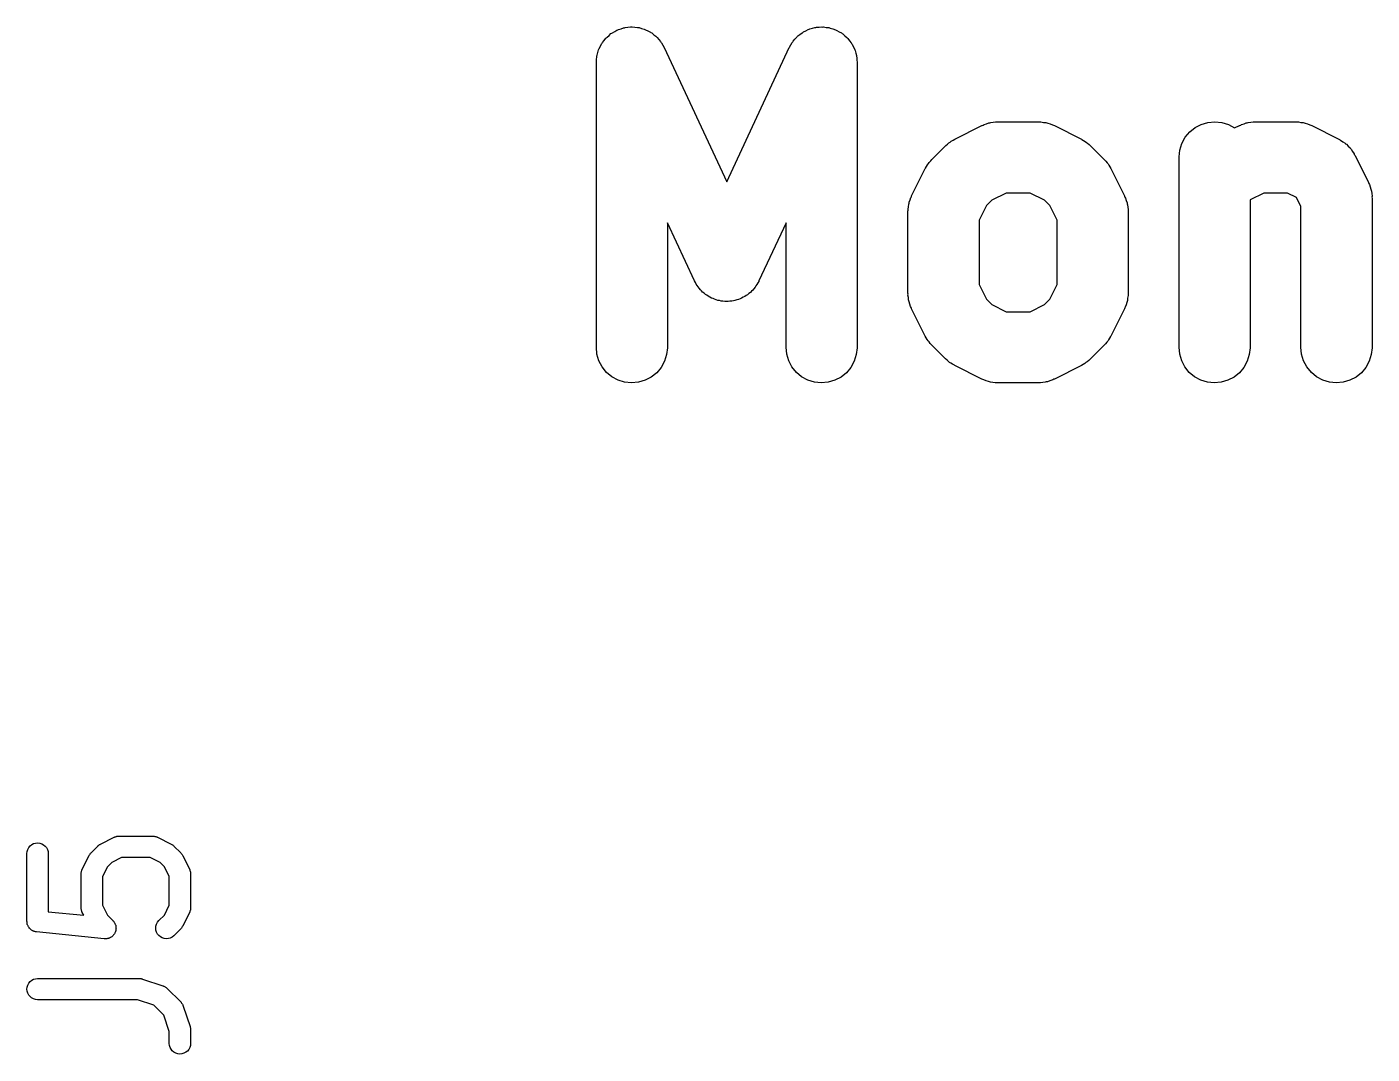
# Model space of a CAD drawing. Extents: x 74.5 to 148.7, y -138.1 to -71.3.
# Drawn here: x 121.53 to 130.98, y -82.07 to -74.85 of the extents above; entities that cross this region are included whole.
import ezdxf

# ---------------------------------------------------------------- set-up
doc = ezdxf.new("R2010")
doc.units = 0
doc.header["$MEASUREMENT"] = 0
doc.layers.add('BLACK', color=7, linetype='CONTINUOUS')

msp = doc.modelspace()

# ---------------------------------------------------------------- linework, layer by layer
at = {"layer": 'BLACK', "linetype": 'CONTINUOUS'}
for p, q in [((125.674, -74.8775), (125.68, -74.8756)), ((125.68, -74.8756), (125.685, -74.873)), ((125.685, -74.873), (125.703, -74.8677)), ((125.703, -74.8677), (125.721, -74.8616)), ((125.721, -74.8616), (125.726, -74.8608)), ((125.726, -74.8608), (125.732, -74.8592)), ((125.732, -74.8592), (125.75, -74.8575)), ((125.75, -74.8575), (125.769, -74.8549)), ((125.769, -74.8549), (125.775, -74.8553)), ((125.775, -74.8553), (125.78, -74.8548)), ((125.78, -74.8548), (125.799, -74.8567)), ((125.799, -74.8567), (125.818, -74.8578)), ((125.818, -74.8578), (125.823, -74.8593)), ((125.823, -74.8593), (125.829, -74.8599)), ((125.829, -74.8599), (125.847, -74.8654)), ((125.847, -74.8654), (125.865, -74.8701)), ((125.865, -74.8701), (125.87, -74.8726)), ((125.87, -74.8726), (125.875, -74.8743)), ((125.875, -74.8743), (125.892, -74.8832)), ((127.002, -74.8816), (127.018, -74.873)), ((127.018, -74.873), (127.024, -74.8713)), ((127.024, -74.8713), (127.029, -74.8689)), ((127.029, -74.8689), (127.047, -74.8645)), ((127.047, -74.8645), (127.065, -74.8592)), ((127.065, -74.8592), (127.071, -74.8587)), ((127.071, -74.8587), (127.076, -74.8573)), ((127.076, -74.8573), (127.095, -74.8565)), ((127.095, -74.8565), (127.114, -74.8548)), ((127.114, -74.8548), (127.119, -74.8554)), ((127.119, -74.8554), (127.125, -74.8551)), ((127.125, -74.8551), (127.144, -74.8579)), ((127.144, -74.8579), (127.162, -74.8599)), ((127.162, -74.8599), (127.168, -74.8616)), ((127.168, -74.8616), (127.173, -74.8624)), ((127.173, -74.8624), (127.191, -74.8688)), ((127.191, -74.8688), (127.209, -74.8743)), ((127.209, -74.8743), (127.214, -74.877)), ((125.566, -74.9731), (125.57, -74.9685)), ((125.57, -74.9685), (125.572, -74.9635)), ((125.572, -74.9635), (125.584, -74.9492)), ((125.584, -74.9492), (125.596, -74.9343)), ((125.596, -74.9343), (125.6, -74.9305)), ((125.6, -74.9305), (125.604, -74.9261)), ((125.604, -74.9261), (125.618, -74.9144)), ((125.618, -74.9144), (125.632, -74.902)), ((125.632, -74.902), (125.637, -74.8992)), ((125.637, -74.8992), (125.642, -74.8956)), ((125.642, -74.8956), (125.658, -74.8869)), ((125.658, -74.8869), (125.674, -74.8775)), ((125.892, -74.8832), (125.909, -74.8913)), ((125.909, -74.8913), (125.913, -74.8948)), ((125.913, -74.8948), (125.918, -74.8975)), ((125.918, -74.8975), (125.933, -74.9094)), ((125.933, -74.9094), (125.948, -74.9207)), ((125.948, -74.9207), (125.952, -74.925)), ((125.952, -74.925), (125.956, -74.9286)), ((125.956, -74.9286), (125.968, -74.9431)), ((125.968, -74.9431), (125.98, -74.957)), ((125.98, -74.957), (125.983, -74.962)), ((125.983, -74.962), (125.987, -74.9664)), ((125.987, -74.9664), (125.996, -74.9829)), ((126.897, -74.9799), (126.906, -74.9635)), ((126.906, -74.9635), (126.909, -74.9591)), ((126.909, -74.9591), (126.912, -74.9542)), ((126.912, -74.9542), (126.925, -74.9405)), ((126.925, -74.9405), (126.937, -74.9261)), ((126.937, -74.9261), (126.941, -74.9226)), ((126.941, -74.9226), (126.945, -74.9183)), ((126.945, -74.9183), (126.96, -74.9073)), ((126.96, -74.9073), (126.975, -74.8956)), ((126.975, -74.8956), (126.98, -74.8929)), ((126.98, -74.8929), (126.985, -74.8895)), ((126.985, -74.8895), (127.002, -74.8816)), ((127.214, -74.877), (127.219, -74.879)), ((127.219, -74.879), (127.235, -74.8886)), ((127.235, -74.8886), (127.252, -74.8975)), ((127.252, -74.8975), (127.256, -74.9011)), ((127.256, -74.9011), (127.261, -74.9041)), ((127.261, -74.9041), (127.275, -74.9167)), ((127.275, -74.9167), (127.289, -74.9286)), ((127.289, -74.9286), (127.293, -74.933)), ((127.293, -74.933), (127.297, -74.9369)), ((127.297, -74.9369), (127.308, -74.9519)), ((127.308, -74.9519), (127.32, -74.9664)), ((127.32, -74.9664), (127.323, -74.9715)), ((125.531, -75.0827), (125.532, -75.064)), ((125.532, -75.064), (125.533, -75.0585)), ((125.533, -75.0585), (125.534, -75.0528)), ((125.534, -75.0528), (125.54, -75.0349)), ((125.54, -75.0349), (125.545, -75.0169)), ((125.545, -75.0169), (125.547, -75.0117)), ((125.547, -75.0117), (125.549, -75.0063)), ((125.549, -75.0063), (125.558, -74.9899)), ((125.558, -74.9899), (125.566, -74.9731)), ((125.996, -74.9829), (126.005, -74.999)), ((126.005, -74.999), (126.445, -75.9422)), ((126.445, -75.9422), (126.885, -74.999)), ((126.885, -74.999), (126.887, -74.9959)), ((126.887, -74.9959), (126.897, -74.9799)), ((127.323, -74.9715), (127.326, -74.9761)), ((127.326, -74.9761), (127.334, -74.993)), ((127.334, -74.993), (127.343, -75.0095)), ((127.343, -75.0095), (127.345, -75.015)), ((127.345, -75.015), (127.347, -75.0201)), ((127.347, -75.0201), (127.352, -75.0383)), ((127.352, -75.0383), (127.357, -75.0562)), ((127.357, -75.0562), (127.358, -75.0619)), ((127.358, -75.0619), (127.359, -75.0674)), ((125.529, -75.1013), (125.531, -75.0827)), ((125.529, -75.1048), (125.529, -75.1013)), ((125.529, -77.1048), (125.529, -75.1048)), ((127.359, -75.0674), (127.36, -75.0861)), ((127.36, -75.0861), (127.362, -75.1048)), ((127.362, -75.1048), (127.362, -77.1048)), ((128.255, -75.5403), (128.271, -75.5354)), ((128.271, -75.5354), (128.287, -75.5295)), ((128.287, -75.5295), (128.294, -75.5283)), ((128.294, -75.5283), (128.301, -75.5262)), ((128.301, -75.5262), (128.318, -75.5245)), ((128.318, -75.5245), (128.335, -75.5219)), ((128.335, -75.5219), (128.343, -75.5221)), ((128.343, -75.5221), (128.35, -75.5214)), ((128.35, -75.5214), (128.636, -75.5214)), ((128.636, -75.5214), (128.639, -75.5215)), ((128.639, -75.5215), (128.647, -75.5223)), ((128.647, -75.5223), (128.654, -75.5221)), ((128.654, -75.5221), (128.671, -75.525)), ((128.671, -75.525), (128.688, -75.5269)), ((128.688, -75.5269), (128.695, -75.5291)), ((128.695, -75.5291), (128.702, -75.5304)), ((128.702, -75.5304), (128.718, -75.5365)), ((128.718, -75.5365), (128.734, -75.5416)), ((129.78, -75.5396), (129.827, -75.5259)), ((129.827, -75.5259), (129.876, -75.5214)), ((129.876, -75.5214), (129.924, -75.5265)), ((129.924, -75.5265), (129.971, -75.541)), ((130.064, -75.5403), (130.081, -75.5354)), ((130.081, -75.5354), (130.097, -75.5295)), ((130.097, -75.5295), (130.104, -75.5283)), ((130.104, -75.5283), (130.111, -75.5262)), ((130.111, -75.5262), (130.128, -75.5245)), ((130.128, -75.5245), (130.145, -75.5219)), ((130.145, -75.5219), (130.152, -75.5221)), ((130.152, -75.5221), (130.16, -75.5214)), ((130.16, -75.5214), (130.445, -75.5214)), ((130.445, -75.5214), (130.449, -75.5215)), ((130.449, -75.5215), (130.456, -75.5223)), ((130.456, -75.5223), (130.463, -75.5221)), ((130.463, -75.5221), (130.48, -75.525)), ((130.48, -75.525), (130.497, -75.5269)), ((130.497, -75.5269), (130.504, -75.5291)), ((130.504, -75.5291), (130.511, -75.5304)), ((130.511, -75.5304), (130.527, -75.5365)), ((130.527, -75.5365), (130.544, -75.5416)), ((128.048, -75.6431), (128.238, -75.5478)), ((128.238, -75.5478), (128.241, -75.5463)), ((128.241, -75.5463), (128.248, -75.5437)), ((128.248, -75.5437), (128.255, -75.5403)), ((128.734, -75.5416), (128.741, -75.5452)), ((128.741, -75.5452), (128.748, -75.5478)), ((128.748, -75.5478), (128.938, -75.6431)), ((129.644, -75.6729), (129.668, -75.6302)), ((129.668, -75.6302), (129.699, -75.5928)), ((129.699, -75.5928), (129.737, -75.5622)), ((129.737, -75.5622), (129.78, -75.5396)), ((129.971, -75.541), (130.014, -75.5642)), ((130.014, -75.5646), (130.048, -75.5478)), ((130.014, -75.5642), (130.014, -75.5646)), ((130.048, -75.5478), (130.051, -75.5463)), ((130.051, -75.5463), (130.058, -75.5437)), ((130.058, -75.5437), (130.064, -75.5403)), ((130.544, -75.5416), (130.55, -75.5452)), ((130.55, -75.5452), (130.557, -75.5478)), ((130.557, -75.5478), (130.748, -75.6431)), ((127.888, -75.7851), (127.983, -75.6899)), ((127.983, -75.6899), (127.985, -75.6874)), ((127.985, -75.6874), (127.996, -75.6787)), ((127.996, -75.6787), (128.006, -75.669)), ((128.006, -75.669), (128.015, -75.6635)), ((128.015, -75.6635), (128.023, -75.657)), ((128.023, -75.657), (128.036, -75.6505)), ((128.036, -75.6505), (128.048, -75.6431)), ((128.938, -75.6431), (128.941, -75.6446)), ((128.941, -75.6446), (128.953, -75.6523)), ((128.953, -75.6523), (128.965, -75.6589)), ((128.965, -75.6589), (128.973, -75.6655)), ((128.973, -75.6655), (128.982, -75.6712)), ((128.982, -75.6712), (128.992, -75.681)), ((128.992, -75.681), (129.003, -75.6899)), ((129.003, -75.6899), (129.098, -75.7851)), ((129.624, -75.7679), (129.629, -75.7194)), ((129.629, -75.7194), (129.644, -75.6729)), ((130.748, -75.6431), (130.751, -75.6446)), ((130.751, -75.6446), (130.755, -75.6476)), ((130.755, -75.6476), (130.76, -75.6498)), ((130.76, -75.6498), (130.776, -75.6608)), ((130.776, -75.6608), (130.792, -75.6712)), ((130.792, -75.6712), (130.795, -75.675)), ((130.795, -75.675), (130.8, -75.6781)), ((130.8, -75.6781), (130.813, -75.6919)), ((130.813, -75.6919), (130.827, -75.7052)), ((130.827, -75.7052), (130.83, -75.7096)), ((130.83, -75.7096), (130.833, -75.7136)), ((130.833, -75.7136), (130.843, -75.7297)), ((127.857, -75.8228), (127.863, -75.8148)), ((127.863, -75.8148), (127.869, -75.8061)), ((127.869, -75.8061), (127.879, -75.796)), ((127.879, -75.796), (127.888, -75.7851)), ((129.098, -75.7851), (129.101, -75.7876)), ((129.101, -75.7876), (129.109, -75.7986)), ((129.109, -75.7986), (129.119, -75.8088)), ((129.119, -75.8088), (129.125, -75.8176)), ((129.125, -75.8176), (129.131, -75.8257)), ((129.624, -75.7714), (129.624, -75.7679)), ((129.624, -77.1048), (129.624, -75.7714)), ((130.843, -75.7297), (130.854, -75.7453)), ((130.854, -75.7453), (130.856, -75.7503)), ((130.856, -75.7503), (130.859, -75.7549)), ((130.859, -75.7549), (130.955, -75.9453)), ((127.745, -76.0406), (127.841, -75.8501)), ((127.841, -75.8501), (127.842, -75.847)), ((127.842, -75.847), (127.85, -75.8352)), ((127.85, -75.8352), (127.857, -75.8228)), ((129.131, -75.8257), (129.138, -75.8382)), ((129.138, -75.8382), (129.145, -75.8501)), ((129.145, -75.8501), (129.24, -76.0406)), ((130.955, -75.9453), (130.956, -75.9485)), ((130.956, -75.9485), (130.959, -75.9554)), ((130.959, -75.9554), (130.962, -75.9619)), ((130.962, -75.9619), (130.967, -75.9782)), ((130.967, -75.9782), (130.973, -75.9943)), ((130.973, -75.9943), (130.974, -76.0015)), ((130.974, -76.0015), (130.976, -76.0086)), ((130.976, -76.0086), (130.978, -76.0256)), ((127.723, -76.1174), (127.725, -76.1004)), ((127.725, -76.1004), (127.727, -76.0934)), ((127.727, -76.0934), (127.728, -76.0861)), ((127.728, -76.0861), (127.734, -76.0702)), ((127.734, -76.0702), (127.739, -76.0539)), ((127.739, -76.0539), (127.743, -76.0474)), ((127.743, -76.0474), (127.745, -76.0406)), ((128.308, -76.0721), (128.27, -76.11)), ((128.409, -76.0214), (128.308, -76.0721)), ((128.577, -76.0214), (128.409, -76.0214)), ((128.678, -76.0721), (128.577, -76.0214)), ((128.716, -76.11), (128.678, -76.0721)), ((129.24, -76.0406), (129.242, -76.0437)), ((129.242, -76.0437), (129.244, -76.0506)), ((129.244, -76.0506), (129.248, -76.0571)), ((129.248, -76.0571), (129.253, -76.0735)), ((129.253, -76.0735), (129.259, -76.0895)), ((129.259, -76.0895), (129.26, -76.0968)), ((129.26, -76.0968), (129.262, -76.1038)), ((129.262, -76.1038), (129.264, -76.1208)), ((130.219, -76.0214), (130.124, -76.0688)), ((130.124, -76.0688), (130.124, -77.1048)), ((130.386, -76.0214), (130.219, -76.0214)), ((130.449, -76.053), (130.386, -76.0214)), ((130.481, -76.1162), (130.449, -76.053)), ((130.978, -76.0256), (130.981, -76.0425)), ((130.981, -76.0425), (130.98, -76.0498)), ((130.98, -76.0498), (130.981, -76.0571)), ((130.981, -76.0571), (130.981, -77.1048)), ((127.719, -76.1489), (127.72, -76.1416)), ((127.719, -76.1524), (127.719, -76.1489)), ((127.719, -76.7238), (127.719, -76.1524)), ((127.72, -76.1342), (127.723, -76.1174)), ((127.72, -76.1416), (127.72, -76.1342)), ((128.27, -76.11), (128.219, -76.2114)), ((128.767, -76.2114), (128.716, -76.11)), ((129.264, -76.1208), (129.266, -76.1377)), ((129.266, -76.1377), (129.266, -76.1451)), ((129.266, -76.1451), (129.267, -76.1524)), ((129.267, -76.1524), (129.267, -76.7238)), ((130.481, -77.1048), (130.481, -76.1162)), ((126.219, -76.6391), (126.029, -76.2317)), ((126.029, -76.2317), (126.029, -77.1048)), ((126.862, -76.2317), (126.672, -76.6391)), ((126.862, -77.1048), (126.862, -76.2317)), ((128.219, -76.2114), (128.219, -76.6648)), ((128.767, -76.6648), (128.767, -76.2114)), ((126.225, -76.6503), (126.219, -76.6391)), ((126.231, -76.662), (126.225, -76.6503)), ((126.238, -76.6712), (126.231, -76.662)), ((126.244, -76.681), (126.238, -76.6712)), ((126.658, -76.665), (126.651, -76.6741)), ((126.663, -76.6533), (126.658, -76.665)), ((126.67, -76.6422), (126.663, -76.6533)), ((126.672, -76.6391), (126.67, -76.6422)), ((128.219, -76.6648), (128.27, -76.7662)), ((128.716, -76.7662), (128.767, -76.6648)), ((126.252, -76.6908), (126.244, -76.681)), ((126.26, -76.7012), (126.252, -76.6908)), ((126.268, -76.7089), (126.26, -76.7012)), ((126.276, -76.7174), (126.268, -76.7089)), ((126.286, -76.7252), (126.276, -76.7174)), ((126.296, -76.734), (126.286, -76.7252)), ((126.306, -76.7399), (126.296, -76.734)), ((126.315, -76.7468), (126.306, -76.7399)), ((126.327, -76.7524), (126.315, -76.7468)), ((126.338, -76.7591), (126.327, -76.7524)), ((126.349, -76.763), (126.338, -76.7591)), ((126.359, -76.768), (126.349, -76.763)), ((126.539, -76.7643), (126.528, -76.7692)), ((126.549, -76.7606), (126.539, -76.7643)), ((126.561, -76.7541), (126.549, -76.7606)), ((126.572, -76.7486), (126.561, -76.7541)), ((126.582, -76.7418), (126.572, -76.7486)), ((126.592, -76.7361), (126.582, -76.7418)), ((126.601, -76.7274), (126.592, -76.7361)), ((126.612, -76.7198), (126.601, -76.7274)), ((126.62, -76.7113), (126.612, -76.7198)), ((126.628, -76.7038), (126.62, -76.7113)), ((126.636, -76.6934), (126.628, -76.7038)), ((126.645, -76.6838), (126.636, -76.6934)), ((126.651, -76.6741), (126.645, -76.6838)), ((127.72, -76.7311), (127.719, -76.7238)), ((127.719, -76.7385), (127.72, -76.7311)), ((127.722, -76.7554), (127.719, -76.7385)), ((127.724, -76.7724), (127.722, -76.7554)), ((128.27, -76.7662), (128.308, -76.8041)), ((128.678, -76.8041), (128.716, -76.7662)), ((129.263, -76.7588), (129.261, -76.7758)), ((129.266, -76.742), (129.263, -76.7588)), ((129.267, -76.7273), (129.266, -76.7346)), ((129.266, -76.7346), (129.266, -76.742)), ((129.267, -76.7238), (129.267, -76.7273)), ((126.372, -76.7713), (126.359, -76.768)), ((126.384, -76.7757), (126.372, -76.7713)), ((126.395, -76.7774), (126.384, -76.7757)), ((126.406, -76.7803), (126.395, -76.7774)), ((126.419, -76.781), (126.406, -76.7803)), ((126.432, -76.783), (126.419, -76.781)), ((126.444, -76.7825), (126.432, -76.783)), ((126.455, -76.7831), (126.444, -76.7825)), ((126.468, -76.7814), (126.455, -76.7831)), ((126.481, -76.7808), (126.468, -76.7814)), ((126.492, -76.7781), (126.481, -76.7808)), ((126.503, -76.7765), (126.492, -76.7781)), ((126.516, -76.7723), (126.503, -76.7765)), ((126.528, -76.7692), (126.516, -76.7723)), ((127.726, -76.7794), (127.724, -76.7724)), ((127.727, -76.7867), (127.726, -76.7794)), ((127.733, -76.8027), (127.727, -76.7867)), ((127.738, -76.8191), (127.733, -76.8027)), ((127.741, -76.8256), (127.738, -76.8191)), ((127.744, -76.8325), (127.741, -76.8256)), ((127.745, -76.8356), (127.744, -76.8325)), ((127.841, -77.0261), (127.745, -76.8356)), ((128.308, -76.8041), (128.409, -76.8548)), ((128.409, -76.8548), (128.577, -76.8548)), ((128.577, -76.8548), (128.678, -76.8041)), ((129.24, -76.8356), (129.145, -77.0261)), ((129.243, -76.8287), (129.24, -76.8356)), ((129.246, -76.8223), (129.243, -76.8287)), ((129.252, -76.806), (129.246, -76.8223)), ((129.258, -76.79), (129.252, -76.806)), ((129.259, -76.7828), (129.258, -76.79)), ((129.261, -76.7758), (129.259, -76.7828)), ((127.848, -77.038), (127.841, -77.0261)), ((127.855, -77.0504), (127.848, -77.038)), ((129.136, -77.041), (129.129, -77.0534)), ((129.143, -77.0292), (129.136, -77.041)), ((129.145, -77.0261), (129.143, -77.0292)), ((125.533, -77.1533), (125.529, -77.1048)), ((126.029, -77.1083), (126.023, -77.1567)), ((126.029, -77.1048), (126.029, -77.1083)), ((126.867, -77.1533), (126.862, -77.1048)), ((127.362, -77.1083), (127.356, -77.1567)), ((127.362, -77.1048), (127.362, -77.1083)), ((127.861, -77.0586), (127.855, -77.0504)), ((127.867, -77.0674), (127.861, -77.0586)), ((127.876, -77.0776), (127.867, -77.0674)), ((127.885, -77.0886), (127.876, -77.0776)), ((127.888, -77.0911), (127.885, -77.0886)), ((127.983, -77.1863), (127.888, -77.0911)), ((129.098, -77.0911), (129.003, -77.1863)), ((129.107, -77.0802), (129.098, -77.0911)), ((129.117, -77.0701), (129.107, -77.0802)), ((129.123, -77.0614), (129.117, -77.0701)), ((129.129, -77.0534), (129.123, -77.0614)), ((129.629, -77.1533), (129.624, -77.1048)), ((130.124, -77.1083), (130.118, -77.1567)), ((130.124, -77.1048), (130.124, -77.1083)), ((130.486, -77.1533), (130.481, -77.1048)), ((130.981, -77.1083), (130.975, -77.1567)), ((130.981, -77.1048), (130.981, -77.1083)), ((125.547, -77.2), (125.533, -77.1533)), ((125.57, -77.2431), (125.547, -77.2)), ((126.008, -77.2032), (125.985, -77.246)), ((126.023, -77.1567), (126.008, -77.2032)), ((126.881, -77.2), (126.867, -77.1533)), ((126.904, -77.2431), (126.881, -77.2)), ((127.342, -77.2032), (127.318, -77.246)), ((127.356, -77.1567), (127.342, -77.2032)), ((127.994, -77.1952), (127.983, -77.1863)), ((128.004, -77.205), (127.994, -77.1952)), ((128.012, -77.2107), (128.004, -77.205)), ((128.02, -77.2173), (128.012, -77.2107)), ((128.033, -77.2239), (128.02, -77.2173)), ((128.045, -77.2315), (128.033, -77.2239)), ((128.048, -77.2331), (128.045, -77.2315)), ((128.238, -77.3284), (128.048, -77.2331)), ((128.938, -77.2331), (128.748, -77.3284)), ((128.95, -77.2257), (128.938, -77.2331)), ((128.962, -77.2192), (128.95, -77.2257)), ((128.97, -77.2127), (128.962, -77.2192)), ((128.979, -77.2072), (128.97, -77.2127)), ((128.99, -77.1975), (128.979, -77.2072)), ((129, -77.1888), (128.99, -77.1975)), ((129.003, -77.1863), (129, -77.1888)), ((129.643, -77.2), (129.629, -77.1533)), ((129.666, -77.2431), (129.643, -77.2)), ((130.104, -77.2032), (130.08, -77.246)), ((130.118, -77.1567), (130.104, -77.2032)), ((130.5, -77.2), (130.486, -77.1533)), ((130.523, -77.2431), (130.5, -77.2)), ((130.961, -77.2032), (130.937, -77.246)), ((130.975, -77.1567), (130.961, -77.2032)), ((125.601, -77.2809), (125.57, -77.2431)), ((125.639, -77.312), (125.601, -77.2809)), ((125.682, -77.3352), (125.639, -77.312)), ((125.915, -77.314), (125.872, -77.3366)), ((125.953, -77.2834), (125.915, -77.314)), ((125.985, -77.246), (125.953, -77.2834)), ((126.935, -77.2809), (126.904, -77.2431)), ((126.972, -77.312), (126.935, -77.2809)), ((127.015, -77.3352), (126.972, -77.312)), ((127.249, -77.314), (127.206, -77.3366)), ((127.287, -77.2834), (127.249, -77.314)), ((127.318, -77.246), (127.287, -77.2834)), ((128.245, -77.331), (128.238, -77.3284)), ((128.252, -77.3345), (128.245, -77.331)), ((128.737, -77.3324), (128.731, -77.3359)), ((128.744, -77.3299), (128.737, -77.3324)), ((128.748, -77.3284), (128.744, -77.3299)), ((129.696, -77.2809), (129.666, -77.2431)), ((129.734, -77.312), (129.696, -77.2809)), ((129.777, -77.3352), (129.734, -77.312)), ((130.011, -77.314), (129.967, -77.3366)), ((130.049, -77.2834), (130.011, -77.314)), ((130.08, -77.246), (130.049, -77.2834)), ((130.554, -77.2809), (130.523, -77.2431)), ((130.591, -77.312), (130.554, -77.2809)), ((130.634, -77.3352), (130.591, -77.312)), ((130.868, -77.314), (130.825, -77.3366)), ((130.906, -77.2834), (130.868, -77.314)), ((130.937, -77.246), (130.906, -77.2834)), ((125.728, -77.3497), (125.682, -77.3352)), ((125.777, -77.3548), (125.728, -77.3497)), ((125.825, -77.3503), (125.777, -77.3548)), ((125.872, -77.3366), (125.825, -77.3503)), ((127.062, -77.3497), (127.015, -77.3352)), ((127.11, -77.3548), (127.062, -77.3497)), ((127.159, -77.3503), (127.11, -77.3548)), ((127.206, -77.3366), (127.159, -77.3503)), ((128.268, -77.3397), (128.252, -77.3345)), ((128.284, -77.3458), (128.268, -77.3397)), ((128.291, -77.3471), (128.284, -77.3458)), ((128.298, -77.3493), (128.291, -77.3471)), ((128.315, -77.3512), (128.298, -77.3493)), ((128.332, -77.3541), (128.315, -77.3512)), ((128.339, -77.3539), (128.332, -77.3541)), ((128.347, -77.3547), (128.339, -77.3539)), ((128.35, -77.3548), (128.347, -77.3547)), ((128.636, -77.3548), (128.35, -77.3548)), ((128.643, -77.354), (128.636, -77.3548)), ((128.65, -77.3543), (128.643, -77.354)), ((128.667, -77.3517), (128.65, -77.3543)), ((128.684, -77.35), (128.667, -77.3517)), ((128.691, -77.3479), (128.684, -77.35)), ((128.699, -77.3467), (128.691, -77.3479)), ((128.715, -77.3408), (128.699, -77.3467)), ((128.731, -77.3359), (128.715, -77.3408)), ((129.824, -77.3497), (129.777, -77.3352)), ((129.872, -77.3548), (129.824, -77.3497)), ((129.921, -77.3503), (129.872, -77.3548)), ((129.967, -77.3366), (129.921, -77.3503)), ((130.681, -77.3497), (130.634, -77.3352)), ((130.729, -77.3548), (130.681, -77.3497)), ((130.778, -77.3503), (130.729, -77.3548)), ((130.825, -77.3366), (130.778, -77.3503)), ((122.045, -80.5939), (122.14, -80.5463)), ((122.14, -80.5463), (122.141, -80.5458)), ((122.141, -80.5458), (122.143, -80.545)), ((122.143, -80.545), (122.145, -80.544)), ((122.145, -80.544), (122.15, -80.5425)), ((122.15, -80.5425), (122.155, -80.5407)), ((122.155, -80.5407), (122.157, -80.5404)), ((122.157, -80.5404), (122.159, -80.5398)), ((122.159, -80.5398), (122.164, -80.5393)), ((122.164, -80.5393), (122.169, -80.5385)), ((122.169, -80.5385), (122.172, -80.5385)), ((122.172, -80.5385), (122.174, -80.5383)), ((122.174, -80.5383), (122.412, -80.5383)), ((122.412, -80.5383), (122.413, -80.5383)), ((122.413, -80.5383), (122.415, -80.5386)), ((122.415, -80.5386), (122.417, -80.5385)), ((122.417, -80.5385), (122.422, -80.5394)), ((122.422, -80.5394), (122.427, -80.54)), ((122.427, -80.54), (122.43, -80.5406)), ((122.43, -80.5406), (122.432, -80.541)), ((122.432, -80.541), (122.437, -80.5429)), ((122.437, -80.5429), (122.441, -80.5444)), ((122.441, -80.5444), (122.443, -80.5455)), ((122.443, -80.5455), (122.445, -80.5463)), ((122.445, -80.5463), (122.541, -80.5939)), ((121.529, -80.6454), (121.533, -80.6314)), ((121.533, -80.6314), (121.54, -80.6186)), ((121.54, -80.6186), (121.55, -80.6074)), ((121.55, -80.6074), (121.561, -80.5982)), ((121.561, -80.5982), (121.574, -80.5914)), ((121.574, -80.5914), (121.588, -80.5873)), ((121.588, -80.5873), (121.603, -80.586)), ((121.603, -80.586), (121.617, -80.5875)), ((121.617, -80.5875), (121.631, -80.5918)), ((121.631, -80.5918), (121.644, -80.5988)), ((121.644, -80.5988), (121.656, -80.6081)), ((121.656, -80.6081), (121.665, -80.6194)), ((121.665, -80.6194), (121.672, -80.6324)), ((121.672, -80.6324), (121.676, -80.6464)), ((121.978, -80.6555), (122.026, -80.6079)), ((122.026, -80.6072), (122.03, -80.6046)), ((122.026, -80.6079), (122.026, -80.6072)), ((122.03, -80.6046), (122.033, -80.6017)), ((122.033, -80.6017), (122.035, -80.6)), ((122.035, -80.6), (122.038, -80.5981)), ((122.038, -80.5981), (122.041, -80.5961)), ((122.041, -80.5961), (122.045, -80.5939)), ((122.541, -80.5939), (122.542, -80.5943)), ((122.542, -80.5943), (122.545, -80.5966)), ((122.545, -80.5966), (122.549, -80.5986)), ((122.549, -80.5986), (122.551, -80.6006)), ((122.551, -80.6006), (122.554, -80.6023)), ((122.554, -80.6023), (122.557, -80.6052)), ((122.557, -80.6052), (122.56, -80.6079)), ((122.56, -80.6079), (122.608, -80.6555)), ((121.527, -80.6599), (121.529, -80.6454)), ((121.527, -80.661), (121.527, -80.6599)), ((121.527, -81.1371), (121.527, -80.661)), ((121.676, -80.6464), (121.677, -80.661)), ((121.677, -80.661), (121.677, -81.0693)), ((121.916, -80.7703), (121.964, -80.675)), ((121.964, -80.6741), (121.967, -80.6706)), ((121.964, -80.675), (121.964, -80.6741)), ((121.967, -80.6706), (121.969, -80.6668)), ((121.969, -80.6668), (121.971, -80.6644)), ((121.971, -80.6644), (121.972, -80.6618)), ((121.972, -80.6618), (121.975, -80.6588)), ((121.975, -80.6588), (121.978, -80.6555)), ((122.123, -80.7226), (122.093, -80.753)), ((122.192, -80.6883), (122.123, -80.7226)), ((122.394, -80.6883), (122.192, -80.6883)), ((122.463, -80.7226), (122.394, -80.6883)), ((122.493, -80.753), (122.463, -80.7226)), ((122.608, -80.6555), (122.609, -80.6563)), ((122.609, -80.6563), (122.611, -80.6596)), ((122.611, -80.6596), (122.614, -80.6626)), ((122.614, -80.6626), (122.616, -80.6653)), ((122.616, -80.6653), (122.618, -80.6677)), ((122.618, -80.6677), (122.62, -80.6715)), ((122.62, -80.6715), (122.622, -80.675)), ((122.622, -80.675), (122.669, -80.7703)), ((121.908, -80.8028), (121.909, -80.8006)), ((121.908, -80.8038), (121.908, -80.8028)), ((121.908, -81.0419), (121.908, -80.8038)), ((121.909, -80.7933), (121.91, -80.7882)), ((121.909, -80.7984), (121.909, -80.7933)), ((121.909, -80.8006), (121.909, -80.7984)), ((121.91, -80.7882), (121.911, -80.7861)), ((121.911, -80.7839), (121.913, -80.7791)), ((121.911, -80.7861), (121.911, -80.7839)), ((121.913, -80.7791), (121.914, -80.7743)), ((121.914, -80.7743), (121.915, -80.7723)), ((121.915, -80.7723), (121.916, -80.7703)), ((122.093, -80.753), (122.058, -80.8215)), ((122.058, -80.8215), (122.058, -81.0242)), ((122.527, -80.8215), (122.493, -80.753)), ((122.527, -81.0242), (122.527, -80.8215)), ((122.669, -80.7703), (122.67, -80.7712)), ((122.67, -80.7712), (122.671, -80.7733)), ((122.671, -80.7733), (122.672, -80.7752)), ((122.672, -80.7752), (122.673, -80.7801)), ((122.673, -80.7801), (122.675, -80.7849)), ((122.675, -80.7849), (122.675, -80.7871)), ((122.675, -80.7871), (122.676, -80.7892)), ((122.676, -80.7892), (122.676, -80.7943)), ((122.676, -80.7943), (122.677, -80.7994)), ((122.677, -80.7994), (122.677, -80.8016)), ((122.677, -80.8016), (122.677, -80.8038)), ((122.677, -80.8038), (122.677, -81.0419)), ((121.677, -81.0693), (121.926, -81.0941)), ((121.909, -81.0441), (121.908, -81.0419)), ((121.908, -81.0463), (121.909, -81.0441)), ((121.909, -81.0514), (121.908, -81.0463)), ((121.91, -81.0565), (121.909, -81.0514)), ((121.91, -81.0586), (121.91, -81.0565)), ((121.911, -81.0608), (121.91, -81.0586)), ((121.913, -81.0656), (121.911, -81.0608)), ((121.914, -81.0705), (121.913, -81.0656)), ((121.915, -81.0724), (121.914, -81.0705)), ((121.916, -81.0745), (121.915, -81.0724)), ((121.916, -81.0754), (121.916, -81.0745)), ((121.926, -81.0941), (121.916, -81.0754)), ((122.058, -81.0242), (122.093, -81.0927)), ((122.093, -81.0927), (122.132, -81.1317)), ((122.454, -81.1317), (122.493, -81.0927)), ((122.493, -81.0927), (122.527, -81.0242)), ((122.669, -81.0754), (122.622, -81.1707)), ((122.67, -81.0734), (122.669, -81.0754)), ((122.671, -81.0714), (122.67, -81.0734)), ((122.673, -81.0666), (122.671, -81.0714)), ((122.675, -81.0618), (122.673, -81.0666)), ((122.676, -81.0575), (122.675, -81.0596)), ((122.675, -81.0596), (122.675, -81.0618)), ((122.677, -81.0474), (122.676, -81.0524)), ((122.676, -81.0524), (122.676, -81.0575)), ((122.677, -81.0419), (122.677, -81.043)), ((122.677, -81.043), (122.677, -81.0451)), ((122.677, -81.0451), (122.677, -81.0474)), ((121.528, -81.1405), (121.527, -81.1371)), ((121.528, -81.1438), (121.528, -81.1405)), ((121.528, -81.1477), (121.528, -81.1438)), ((121.529, -81.1517), (121.528, -81.1477)), ((121.53, -81.1549), (121.529, -81.1517)), ((121.53, -81.1582), (121.53, -81.1549)), ((121.532, -81.1619), (121.53, -81.1582)), ((121.533, -81.1657), (121.532, -81.1619)), ((121.535, -81.1687), (121.533, -81.1657)), ((121.536, -81.1718), (121.535, -81.1687)), ((121.538, -81.1751), (121.536, -81.1718)), ((121.54, -81.1786), (121.538, -81.1751)), ((121.542, -81.1812), (121.54, -81.1786)), ((121.544, -81.184), (121.542, -81.1812)), ((121.547, -81.1869), (121.544, -81.184)), ((121.549, -81.19), (121.547, -81.1869)), ((121.552, -81.1921), (121.549, -81.19)), ((121.554, -81.1945), (121.552, -81.1921)), ((121.557, -81.1968), (121.554, -81.1945)), ((121.56, -81.1993), (121.557, -81.1968)), ((121.563, -81.2009), (121.56, -81.1993)), ((121.566, -81.2028), (121.563, -81.2009)), ((121.57, -81.2044), (121.566, -81.2028)), ((121.573, -81.2063), (121.57, -81.2044)), ((121.577, -81.2073), (121.573, -81.2063)), ((121.58, -81.2086), (121.577, -81.2073)), ((121.583, -81.2094), (121.58, -81.2086)), ((121.587, -81.2106), (121.583, -81.2094)), ((122.132, -81.1317), (122.132, -81.1325)), ((122.132, -81.1325), (122.135, -81.1353)), ((122.135, -81.1353), (122.137, -81.1379)), ((122.137, -81.1379), (122.139, -81.141)), ((122.139, -81.141), (122.141, -81.1439)), ((122.141, -81.1439), (122.143, -81.1471)), ((122.143, -81.1471), (122.145, -81.1501)), ((122.145, -81.1501), (122.146, -81.1536)), ((122.146, -81.1536), (122.148, -81.1569)), ((122.148, -81.1569), (122.149, -81.1604)), ((122.149, -81.1604), (122.151, -81.1637)), ((122.15, -81.2071), (122.149, -81.2105)), ((122.151, -81.2035), (122.15, -81.2071)), ((122.151, -81.1637), (122.151, -81.1674)), ((122.151, -81.1674), (122.152, -81.171)), ((122.152, -81.2001), (122.151, -81.2035)), ((122.152, -81.171), (122.153, -81.1746)), ((122.153, -81.1927), (122.152, -81.1964)), ((122.152, -81.1964), (122.152, -81.2001)), ((122.153, -81.1746), (122.153, -81.1781)), ((122.153, -81.1781), (122.153, -81.1818)), ((122.153, -81.1818), (122.154, -81.1855)), ((122.154, -81.1855), (122.153, -81.1891)), ((122.153, -81.1891), (122.153, -81.1927)), ((122.432, -81.1845), (122.434, -81.1699)), ((122.434, -81.1991), (122.432, -81.1845)), ((122.434, -81.1699), (122.438, -81.1559)), ((122.438, -81.2131), (122.434, -81.1991)), ((122.438, -81.1559), (122.445, -81.143)), ((122.445, -81.143), (122.454, -81.1317)), ((122.608, -81.1902), (122.56, -81.2378)), ((122.61, -81.1869), (122.608, -81.1902)), ((122.613, -81.1839), (122.61, -81.1869)), ((122.615, -81.1813), (122.613, -81.1839)), ((122.617, -81.1789), (122.615, -81.1813)), ((122.619, -81.1752), (122.617, -81.1789)), ((122.621, -81.1716), (122.619, -81.1752)), ((122.622, -81.1707), (122.621, -81.1716)), ((121.591, -81.211), (121.587, -81.2106)), ((121.594, -81.2117), (121.591, -81.211)), ((121.595, -81.2118), (121.594, -81.2117)), ((122.071, -81.2594), (121.595, -81.2118)), ((122.075, -81.2594), (122.071, -81.2594)), ((122.078, -81.2598), (122.075, -81.2594)), ((122.082, -81.2594), (122.078, -81.2598)), ((122.086, -81.2594), (122.082, -81.2594)), ((122.089, -81.2587), (122.086, -81.2594)), ((122.093, -81.2584), (122.089, -81.2587)), ((122.096, -81.2573), (122.093, -81.2584)), ((122.1, -81.2566), (122.096, -81.2573)), ((122.103, -81.2552), (122.1, -81.2566)), ((122.107, -81.2542), (122.103, -81.2552)), ((122.11, -81.2525), (122.107, -81.2542)), ((122.114, -81.251), (122.11, -81.2525)), ((122.117, -81.2491), (122.114, -81.251)), ((122.12, -81.2474), (122.117, -81.2491)), ((122.123, -81.245), (122.12, -81.2474)), ((122.126, -81.243), (122.123, -81.245)), ((122.128, -81.2404), (122.126, -81.243)), ((122.131, -81.2382), (122.128, -81.2404)), ((122.134, -81.2353), (122.131, -81.2382)), ((122.136, -81.2327), (122.134, -81.2353)), ((122.138, -81.2297), (122.136, -81.2327)), ((122.141, -81.2269), (122.138, -81.2297)), ((122.142, -81.2236), (122.141, -81.2269)), ((122.144, -81.2206), (122.142, -81.2236)), ((122.146, -81.2172), (122.144, -81.2206)), ((122.148, -81.2141), (122.146, -81.2172)), ((122.149, -81.2105), (122.148, -81.2141)), ((122.445, -81.226), (122.438, -81.2131)), ((122.454, -81.2374), (122.445, -81.226)), ((122.465, -81.2468), (122.454, -81.2374)), ((122.478, -81.2538), (122.465, -81.2468)), ((122.492, -81.2582), (122.478, -81.2538)), ((122.506, -81.2598), (122.492, -81.2582)), ((122.521, -81.2585), (122.506, -81.2598)), ((122.535, -81.2544), (122.521, -81.2585)), ((122.548, -81.2477), (122.535, -81.2544)), ((122.559, -81.2385), (122.548, -81.2477)), ((122.56, -81.2378), (122.559, -81.2385)), ((121.529, -81.5983), (121.533, -81.5843)), ((121.533, -81.5843), (121.54, -81.5714)), ((121.54, -81.5714), (121.55, -81.5601)), ((121.55, -81.5601), (121.561, -81.5509)), ((121.561, -81.5509), (121.574, -81.544)), ((121.574, -81.544), (121.588, -81.5398)), ((121.588, -81.5398), (121.602, -81.5383)), ((121.602, -81.5383), (122.317, -81.5383)), ((122.317, -81.5383), (122.318, -81.5383)), ((122.318, -81.5383), (122.322, -81.5388)), ((122.322, -81.5388), (122.326, -81.5389)), ((122.326, -81.5389), (122.329, -81.5396)), ((122.329, -81.5396), (122.332, -81.54)), ((122.332, -81.54), (122.336, -81.5412)), ((122.336, -81.5412), (122.34, -81.5422)), ((122.34, -81.5422), (122.483, -81.5898)), ((121.527, -81.6128), (121.529, -81.5983)), ((121.529, -81.6274), (121.527, -81.6128)), ((121.533, -81.6414), (121.529, -81.6274)), ((121.54, -81.6544), (121.533, -81.6414)), ((121.549, -81.6658), (121.54, -81.6544)), ((121.56, -81.6752), (121.549, -81.6658)), ((121.573, -81.6823), (121.56, -81.6752)), ((121.587, -81.6867), (121.573, -81.6823)), ((122.483, -81.5898), (122.484, -81.5901)), ((122.484, -81.5901), (122.486, -81.5911)), ((122.486, -81.5911), (122.488, -81.5917)), ((122.488, -81.5917), (122.493, -81.5941)), ((122.493, -81.5941), (122.498, -81.5963)), ((122.498, -81.5963), (122.499, -81.5976)), ((122.499, -81.5976), (122.501, -81.5986)), ((122.501, -81.5986), (122.505, -81.6019)), ((122.505, -81.6019), (122.509, -81.6049)), ((122.509, -81.6049), (122.511, -81.6065)), ((122.511, -81.6065), (122.513, -81.6079)), ((122.513, -81.6079), (122.608, -81.7032)), ((121.601, -81.6883), (121.587, -81.6867)), ((121.602, -81.6883), (121.601, -81.6883)), ((122.304, -81.6883), (121.602, -81.6883)), ((122.419, -81.7265), (122.304, -81.6883)), ((122.489, -81.7967), (122.419, -81.7265)), ((122.608, -81.7032), (122.609, -81.7039)), ((122.609, -81.7039), (122.61, -81.7056)), ((122.61, -81.7056), (122.612, -81.7071)), ((122.612, -81.7071), (122.614, -81.7113)), ((122.614, -81.7113), (122.618, -81.7153)), ((122.618, -81.7153), (122.619, -81.7173)), ((122.619, -81.7173), (122.62, -81.7191)), ((122.62, -81.7191), (122.622, -81.7238)), ((122.622, -81.7238), (122.624, -81.7283)), ((122.624, -81.7283), (122.625, -81.7305)), ((122.625, -81.7305), (122.626, -81.7325)), ((122.626, -81.7325), (122.674, -81.8753)), ((122.527, -81.9112), (122.489, -81.7967)), ((122.527, -81.9943), (122.527, -81.9112)), ((122.674, -81.8753), (122.674, -81.8763)), ((122.674, -81.8763), (122.675, -81.8804)), ((122.675, -81.8804), (122.676, -81.8845)), ((122.676, -81.8845), (122.676, -81.8876)), ((122.676, -81.8876), (122.677, -81.8906)), ((122.677, -81.8906), (122.677, -81.8948)), ((122.677, -81.8948), (122.677, -81.899)), ((122.677, -81.899), (122.677, -81.9943)), ((122.529, -82.0089), (122.527, -81.9943)), ((122.533, -82.0229), (122.529, -82.0089)), ((122.54, -82.0358), (122.533, -82.0229)), ((122.549, -82.0471), (122.54, -82.0358)), ((122.56, -82.0565), (122.549, -82.0471)), ((122.573, -82.0634), (122.56, -82.0565)), ((122.643, -82.057), (122.63, -82.0638)), ((122.655, -82.0479), (122.643, -82.057)), ((122.664, -82.0367), (122.655, -82.0479)), ((122.671, -82.0238), (122.664, -82.0367)), ((122.676, -82.0099), (122.671, -82.0238)), ((122.677, -81.9953), (122.676, -82.0099)), ((122.677, -81.9943), (122.677, -81.9953)), ((122.587, -82.0678), (122.573, -82.0634)), ((122.602, -82.0693), (122.587, -82.0678)), ((122.616, -82.068), (122.602, -82.0693)), ((122.63, -82.0638), (122.616, -82.068))]:
    msp.add_line(p, q, dxfattribs=at)

doc.saveas('drawing.dxf')
